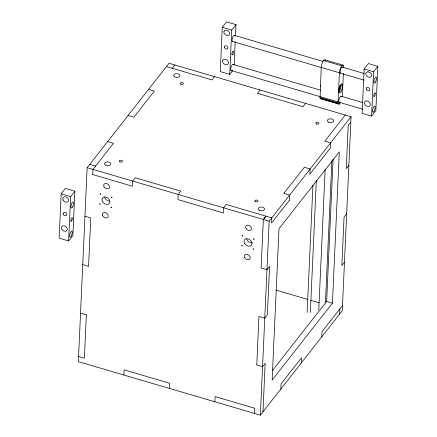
<?xml version="1.0" encoding="UTF-8"?>
<svg xmlns="http://www.w3.org/2000/svg" width="437" height="437" viewBox="0 0 437 437"><rect width="100%" height="100%" fill="white"/><g stroke="black" fill="none" stroke-linecap="round" stroke-linejoin="round"><path stroke-width="0.66" d="M61.153 193.875L59.137 238.192L68.604 240.978L72.864 235.543L74.874 191.226L65.408 188.445L61.153 193.875L70.619 196.661L74.874 191.226M68.604 240.978L70.619 196.661M87.149 167.693L78.343 361.639L260.359 415.15L342.264 310.712L351.069 116.761L169.048 63.256L87.149 167.693L269.17 221.198L351.069 116.761M86.329 314.853L84.401 358.182L78.578 356.472M92.737 174.576L92.972 169.403L113.412 143.281L107.622 141.583M123.846 375.017L124.081 369.844L169.583 383.222L169.348 388.395M235.467 36.222L235.991 24.63L226.53 21.85L222.269 27.28L220.259 71.597L229.72 74.383L232.817 70.433M214.857 401.772L215.091 396.599L254.771 408.267L254.536 413.44M229.72 74.383L231.736 30.066L235.991 24.63M234.166 64.862L235.221 41.679M256.776 364.961L258.939 316.464L264.767 318.174L267.368 314.853L269.569 266.368L266.969 269.689L261.14 267.974L263.342 219.489L265.947 216.168L226.268 204.5L223.662 207.821L223.427 212.994L177.925 199.583L178.159 194.443L180.765 191.122L135.257 177.75L132.651 181.071L132.416 186.238L92.737 174.543M260.359 415.15L269.17 221.198M262.965 411.829L265.166 363.344L262.566 366.665L256.738 364.95M280.838 389.039L281.073 383.866L301.546 357.761L301.312 362.928M289.409 200.261L289.644 195.088L283.853 193.389L304.332 167.278L310.117 168.982L309.882 174.155L330.361 148.012L330.596 142.872L324.806 141.167L345.279 115.062M307.151 312.444L312.93 185.184M325.265 60.268A5.195 1.622 -73.6 0 0 322.959 61.36A5.195 1.622 -73.6 0 0 321.2 67.435L320.07 98.265L320.365 98.707L338.975 104.159L340.576 102.52M310.346 312.471L316.339 180.448M318.77 310.002L325.166 169.135M321.785 336.823L322.02 331.65L342.499 305.539M325.461 302.333L331.891 160.783M272.633 370.319L326.647 301.443L333.114 159.019M338.975 104.159L338.265 103.618L338.08 101.881L339.402 72.782A5.195 1.622 -73.6 0 1 341.723 65.867L323.517 60.519M332.437 303.141L339.303 151.863L279.008 228.748L272.142 380.032L332.437 303.141L326.647 301.443M342.335 96.451L343.384 73.443M339.642 314.056L339.893 308.861M364.136 68.986L362.126 113.303L371.592 116.084L375.847 110.654L377.863 66.337L368.396 63.556L364.136 68.986L373.602 71.766L377.863 66.337M371.592 116.084L373.602 71.766M174.871 64.966L172.216 68.298L166.426 66.593M214.551 76.633L211.95 79.949L172.265 68.287M260.059 90.006L257.453 93.327L302.961 106.704L305.561 103.383M263.38 219.5L266.002 216.157L271.792 217.855L271.557 223.028L289.409 200.228M350.835 121.934L348.229 125.255L346.262 168.573L348.868 165.252M346.667 213.737L344.061 217.058L341.86 265.549L344.465 262.227M321.271 98.576L320.365 98.707M222.269 27.28L231.736 30.066M324.97 59.825L343.171 65.179M234.374 35.359L323.074 61.437M341.991 66.998L364.168 73.514M321.2 67.435L339.402 72.782M232.353 41.378L321.708 67.648M339.97 73.017L364.103 80.113M233.052 64.452L320.452 90.148M341.324 96.282L362.847 102.608M231.031 70.472L338.08 101.892M339.303 102.302L362.781 109.206M319.9 97.522L338.101 102.875M320.07 98.265L339.473 103.924M148.575 89.361L154.359 91.065L133.886 117.176L128.096 115.472M89.754 164.372L95.577 166.082M84.947 216.178L90.77 217.894L88.569 266.379L82.746 264.669M276.184 290.135L308.041 299.525M310.647 300.29L319.114 302.781M80.545 313.154L86.368 314.864M232.91 41.302A3.196 1 -73.6 0 1 232.397 38.123A3.196 1 -73.6 0 1 234.554 35.632M231.288 70.537A3.196 1 -73.6 0 1 231.2 66.817A3.196 1 -73.6 0 1 233.238 64.725M109.425 201.118A4.392 3.283 38.1 0 1 104.634 197.158M252.439 242.797A4.392 3.283 38.1 0 1 246.665 238.913M341.182 84.56A4.796 1.497 -73.6 0 1 338.56 92.382M342.794 67.588A3.196 1 -73.6 0 0 341.024 68.554L340.751 69.243A3.196 1 -73.6 0 0 340.57 73.116M341.723 65.867A5.195 1.622 -73.6 0 1 343.657 67.353M341.379 96.375A3.196 1 -73.6 0 0 339.609 97.866L339.325 98.631A3.196 1 -73.6 0 0 339.8 102.056M320.49 86.57A4.796 1.497 -73.6 0 1 320.468 85.652M339.762 85.87A2.196 0.688 -73.6 0 1 339.822 88.432A2.196 0.688 -73.6 0 1 338.418 89.869M99.712 203.893C100.177 205.264 100.8 203.221 99.712 203.893M340.396 86.406C340.778 87.586 341.029 84.346 340.396 86.406M338.883 90.912C339.227 92.163 339.538 88.831 338.883 90.912M224.028 31.377L223.897 32.016A3.196 2.387 38.1 0 0 225.945 35.151A3.196 2.387 38.1 0 0 229.272 34.911L229.725 33.731A3.196 2.387 38.1 0 0 227.677 30.595A3.196 2.387 38.1 0 0 224.35 30.841L224.028 31.377M222.706 60.47L222.575 61.109A3.196 2.387 38.1 0 0 224.623 64.244A3.196 2.387 38.1 0 0 227.956 63.999L228.404 62.824A3.196 2.387 38.1 0 0 226.355 59.689A3.196 2.387 38.1 0 0 223.028 59.935L222.706 60.47M100.177 193.842C100.515 195.219 101.351 193.285 100.177 193.842M111.462 197.158C111.801 198.54 112.637 196.606 111.462 197.158M111.003 207.182C111.348 208.558 112.183 206.625 111.003 207.182M242.207 235.598C242.546 236.974 243.387 235.04 242.207 235.598M241.759 245.616C242.098 246.998 242.934 245.064 241.759 245.616M253.493 238.913C253.831 240.29 254.673 238.356 253.493 238.913M253.039 248.932C253.378 250.314 254.214 248.38 253.039 248.932M368.036 71.859L367.326 71.914A3.196 2.387 38.1 0 0 365.944 74.776A3.196 2.387 38.1 0 0 369.32 77.3L370.035 77.245A3.196 2.387 38.1 0 0 371.412 74.383A3.196 2.387 38.1 0 0 368.036 71.859M366.719 100.952L366.004 101.002A3.196 2.387 38.1 0 0 364.622 103.869A3.196 2.387 38.1 0 0 367.998 106.393L368.713 106.338A3.196 2.387 38.1 0 0 370.095 103.471A3.196 2.387 38.1 0 0 366.719 100.952M259.36 210.306A3.196 1.874 2.6 0 0 264.532 209.307A3.196 1.874 2.6 0 0 260.244 207.127A3.196 1.874 2.6 0 0 259.36 210.306M328.515 122.114A3.196 1.874 2.6 0 0 333.688 121.12A3.196 1.874 2.6 0 0 329.405 118.935A3.196 1.874 2.6 0 0 328.515 122.114M174.816 76.934A3.196 1.874 2.6 0 0 179.989 75.934A3.196 1.874 2.6 0 0 175.707 73.755A3.196 1.874 2.6 0 0 174.816 76.934M105.661 165.12A3.196 1.874 2.6 0 0 110.834 164.121A3.196 1.874 2.6 0 0 106.546 161.941A3.196 1.874 2.6 0 0 105.661 165.12M119.885 161.859A1.601 0.94 2.6 0 0 122.469 161.357A1.601 0.94 2.6 0 0 120.328 160.27A1.601 0.94 2.6 0 0 119.885 161.859M255.268 201.626A1.601 0.94 2.6 0 0 257.934 201.277A1.601 0.94 2.6 0 0 255.967 200.075A1.601 0.94 2.6 0 0 255.268 201.626M316.251 123.922A1.601 0.94 2.6 0 0 318.895 123.529A1.601 0.94 2.6 0 0 316.869 122.36A1.601 0.94 2.6 0 0 316.251 123.922M180.831 84.133A1.601 0.94 2.6 0 0 183.42 83.636A1.601 0.94 2.6 0 0 181.279 82.544A1.601 0.94 2.6 0 0 180.831 84.133M104.017 186.703A3.196 2.387 38.1 0 0 109.064 188.189A3.196 2.387 38.1 0 0 106.715 183.567A3.196 2.387 38.1 0 0 104.017 186.703M245.993 228.442A3.196 2.387 38.1 0 0 251.04 229.922A3.196 2.387 38.1 0 0 248.691 225.301A3.196 2.387 38.1 0 0 245.993 228.442M102.695 215.796A3.196 2.387 38.1 0 0 107.742 217.276A3.196 2.387 38.1 0 0 105.393 212.661A3.196 2.387 38.1 0 0 102.695 215.796M244.671 257.535A3.196 2.387 38.1 0 0 249.718 259.015A3.196 2.387 38.1 0 0 247.369 254.394A3.196 2.387 38.1 0 0 244.671 257.535M71.149 236.122A3.196 1 -73.6 0 0 71.936 231.047A3.196 1 -73.6 0 0 69.691 235.002A3.196 1 -73.6 0 0 71.149 236.122M72.471 207.034A3.196 1 -73.6 0 0 73.258 201.954A3.196 1 -73.6 0 0 71.013 205.909A3.196 1 -73.6 0 0 72.471 207.034M71.668 220.903A1.999 0.623 -73.6 0 0 72.252 217.664A1.999 0.623 -73.6 0 0 70.838 219.969A1.999 0.623 -73.6 0 0 71.668 220.903M63.114 200.02A3.196 2.387 38.1 0 0 68.156 201.506A3.196 2.387 38.1 0 0 65.812 196.885A3.196 2.387 38.1 0 0 63.114 200.02M61.792 229.114A3.196 2.387 38.1 0 0 66.834 230.599A3.196 2.387 38.1 0 0 64.49 225.978A3.196 2.387 38.1 0 0 61.792 229.114M63.42 214.359A1.999 1.491 38.1 0 0 66.571 215.288A1.999 1.491 38.1 0 0 65.108 212.398A1.999 1.491 38.1 0 0 63.42 214.359M224.536 47.764A1.999 1.491 38.1 0 0 227.688 48.693A1.999 1.491 38.1 0 0 226.224 45.803A1.999 1.491 38.1 0 0 224.536 47.764M232.784 54.308A1.999 0.623 -73.6 0 0 233.369 51.069A1.999 0.623 -73.6 0 0 231.954 53.369A1.999 0.623 -73.6 0 0 232.784 54.308M374.651 96.014A1.999 0.623 -73.6 0 0 375.241 92.775A1.999 0.623 -73.6 0 0 373.821 95.075A1.999 0.623 -73.6 0 0 374.651 96.014M366.403 89.47A1.999 1.491 38.1 0 0 369.555 90.399A1.999 1.491 38.1 0 0 368.096 87.509A1.999 1.491 38.1 0 0 366.403 89.47M375.454 82.14A3.196 1 -73.6 0 0 376.241 77.065A3.196 1 -73.6 0 0 373.996 81.02A3.196 1 -73.6 0 0 375.454 82.14M374.138 111.233A3.196 1 -73.6 0 0 374.919 106.158A3.196 1 -73.6 0 0 372.674 110.113A3.196 1 -73.6 0 0 374.138 111.233M102.389 201.457A4.392 3.283 38.1 0 0 109.326 203.495A4.392 3.283 38.1 0 0 106.098 197.142A4.392 3.283 38.1 0 0 102.389 201.457M244.425 243.212A4.392 3.283 38.1 0 0 251.357 245.25A4.392 3.283 38.1 0 0 248.134 238.897A4.392 3.283 38.1 0 0 244.425 243.212M341.035 91.513A4.796 1.497 -73.6 0 0 342.209 83.899A4.796 1.497 -73.6 0 0 338.844 89.831A4.796 1.497 -73.6 0 0 341.035 91.513"/></g></svg>
